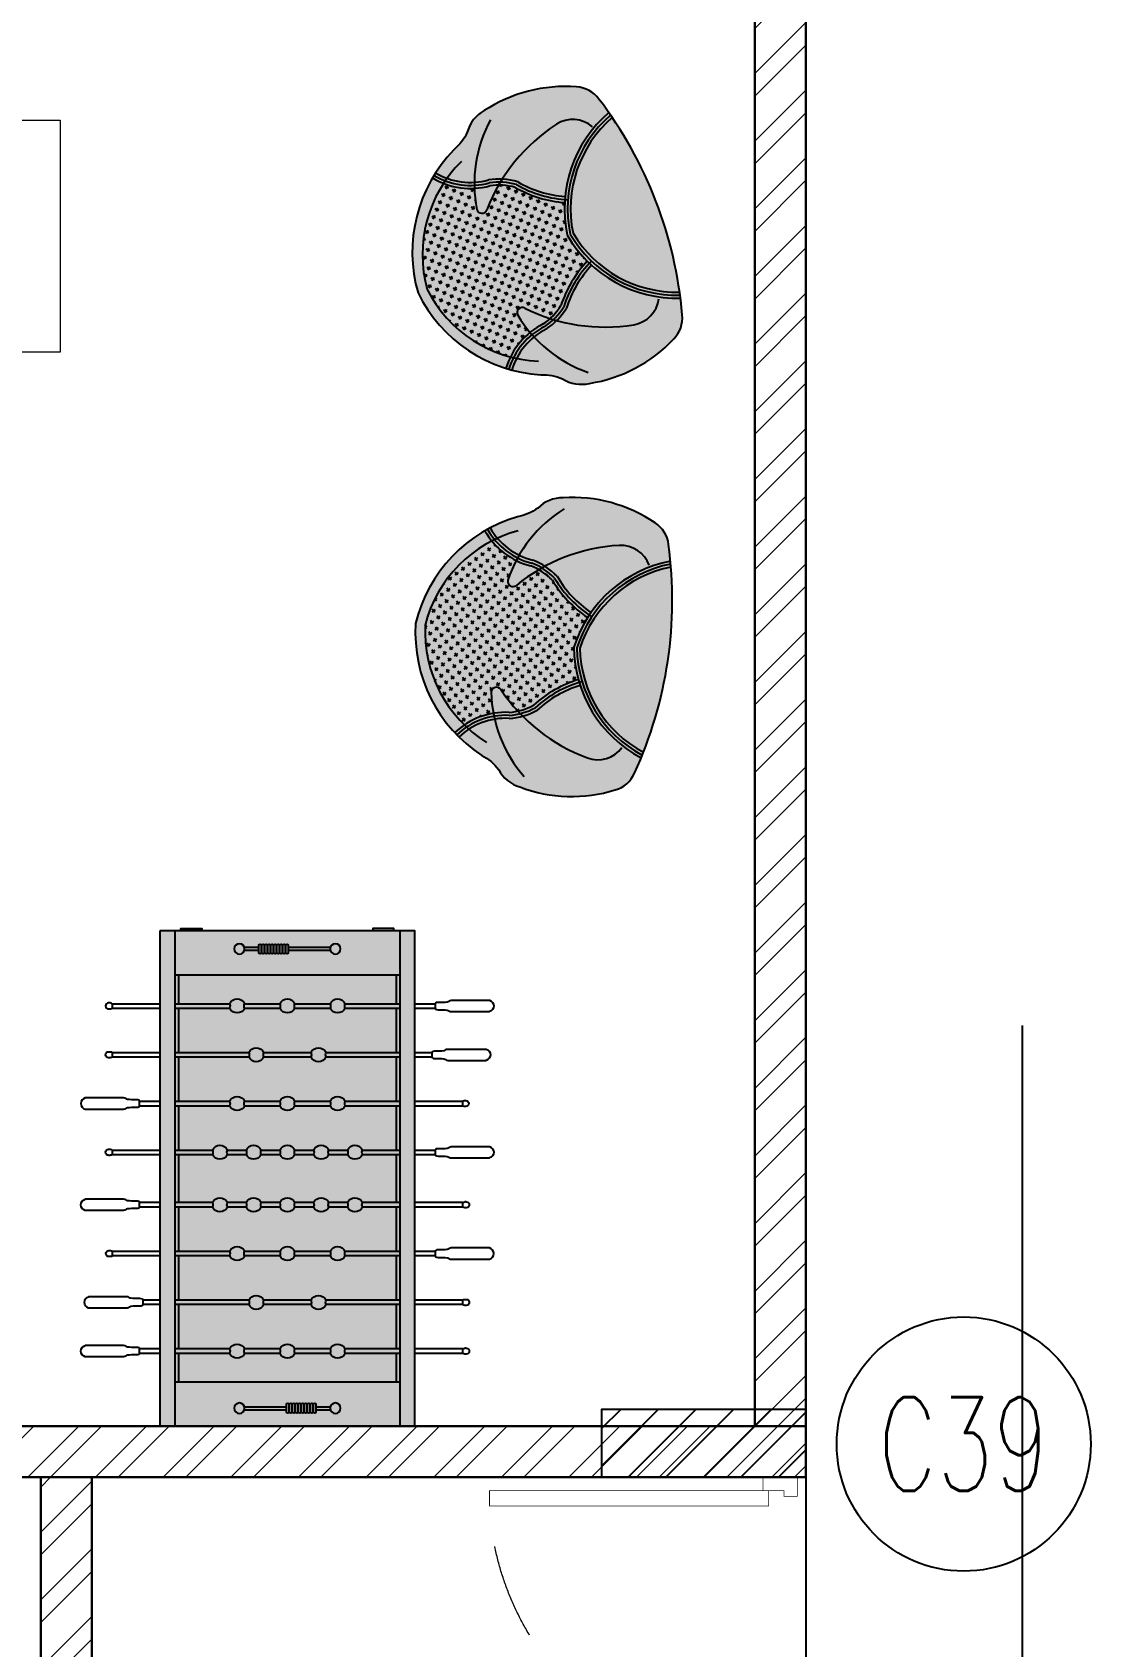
# Model space of a CAD drawing. Header units: inches. Extents: x 16106347 to 16308397, y -515360 to -420631.
# Drawn here: x 16184760 to 16187873, y -484972 to -480226 of the extents above; entities that cross this region are included whole.
import ezdxf
from ezdxf.enums import TextEntityAlignment as Align

# ---------------------------------------------------------------- set-up
doc = ezdxf.new("R2010")
doc.units = ezdxf.units.IN
doc.header["$LTSCALE"] = 1000
doc.header["$MEASUREMENT"] = 0
doc.linetypes.add('DASHED2', pattern=[0.375, 0.25, -0.125])
doc.layers.get('0').update_dxf_attribs({"color": 1})
for name, color, linetype, lineweight in [('$TD_AUDIT_GENERATED_(12FAFF)', 37, 'Continuous', 20), ('CHHAJJA', 251, 'Continuous', 25), ('Dimension', 18, 'Continuous', 5), ('DOOR', 251, 'Continuous', 20), ('estofado', 7, 'Continuous', 25), ('FURNITURE 25', 28, 'Continuous', 25), ('HA', 253, 'Continuous', 5), ('WALL', 7, 'Continuous', 30)]:
    doc.layers.add(name, color=color, linetype=linetype, lineweight=lineweight)
for name, color, linetype in [('00', 252, 'Continuous'), ('S-COLUMN', 1, 'Continuous'), ('S-COLUMN CIRCLE', 9, 'Continuous'), ('S-COLUMN HATCH', 8, 'Continuous'), ('S-COLUMN NO', 2, 'Continuous')]:
    doc.layers.add(name, color=color, linetype=linetype)
doc.styles.add('ROMANS', font='simplex.shx', dxfattribs={"width": 0.7})
pattern_1 = [(45, (20506.61129899696, 338131.1568490627), (-3.97747564417433, 3.97747564417433), []), (45, (20509.262949422, 338131.1568490627), (-3.97747564417433, 3.97747564417433), [])]

# ---------------------------------------------------------------- blocks, each defined once
blk = doc.blocks.new('Poltrona Gôndola Lintz')
h = blk.add_hatch()
h.set_pattern_fill('CROSS', color=253, scale=0.02693573288876711, angle=-1.100744175147527e-14, style=0)
h.set_pattern_definition([(45.00000000000001, (0.6697605013487191, -0.1148685335438131), (-0.01904643938187673, 0.01904643938187674), [0.01346786644438355, -0.01346786644438355]), (135, (0.6792822829256693, -0.1148685335438131), (-0.01904643938187673, -0.01904643938187673), [0.01346786644438355, -0.01346786644438355])])
h.paths.add_polyline_path([(-0.2965955492372814, 0.5586532888601141, 0.1076144558011888), (-0.348967423976319, 0.6483996025754095, -0.2140678858816688), (-0.04037407720534247, 0.8258561658603867, -0.2140678858818745), (0.268219269565634, 0.6483996025745, 0.1076144558008763), (0.2158473948256869, 0.5586532888601141, 0.03970653955538055), (0.1478121988347993, 0.5763028352193942, 0.7340988093216947), (0.1345365211072931, 0.5459827083677737, -0.03821015368273264), (0.1967711126226277, 0.4798115231715201, -0.07012692168052004), (0.1697167748989159, 0.4308538196091831, 0.1102141069807418), (0.06366906376661063, 0.2961462100856807, 0.06481320098331778), (-0.04037407720534247, 0.3269226951797464, 0.06481320098331744), (-0.1444172181772956, 0.2961462100856807, 0.1102141069807418), (-0.2504649293105103, 0.4308538196091831, -0.07012692168077686), (-0.2775192670324031, 0.4798115231715201, -0.03821015368262924), (-0.215284675516159, 0.5459827083695927, 0.734098809321695), (-0.2285603532454843, 0.5763028352193942, 0.0397065395552584)])
at = {"layer": 'estofado', "lineweight": 5, "ltscale": 0.1}
h = blk.add_hatch(color=7, dxfattribs=at)
h.dxf.hatch_style = 1
h.paths.add_polyline_path([(-0.525374077205015, 0.4355450001194185, 0.1672274016098871), (-0.4881732794874551, 0.1212624302888798, 0.2289395702429526), (-0.4240733340011502, 0.06628399322107725, 0.1422905032509862), (0.3433251795895558, 0.06628399322107725, 0.2289395702429515), (0.4074251250767702, 0.1212624302897893, 0.1672274016098865), (0.4446259227943301, 0.4355450001194185, 0.2011261280284942), (0.3986051993379078, 0.5135392092824986, -0.1164684305050874), (0.3599006926251604, 0.5760255427530865, 0.2688579814610924), (-0.04037407720625197, 0.85820829594104, 0.2688579814608694), (-0.4406488470367549, 0.5760255427512675, -0.1164684305049096), (-0.4793533537485928, 0.5135392092824986, 0.2011261280284948)])
at = {"ltscale": 0.1}
for centre, radius, start, end in [((0.003075638328482455, 0.3932509442001901), 0.4347817332727912, 95.73540141308358, 156.4632551960074), ((-0.0838237927400769, 0.3932509442001901), 0.4347817332727912, 23.53674480394473, 84.26459858679718), ((-0.5288573631323743, 0.4832699187854814), 0.2241888668175355, 5.426669150190956, 52.15286970316706), ((-0.5288573631323743, 0.4832699187854814), 0.2341888668175355, 5.576229064906233, 52.15286970323324), ((-0.5288573631323743, 0.4832699187854814), 0.2441888668175355, 5.71988151357969, 52.15286970329399), ((0.4481092087207799, 0.4832699187854814), 0.2441888668175355, 127.8471302965375, 174.2801184861867), ((0.4481092087207799, 0.4832699187854814), 0.2341888668175355, 127.8471302965911, 174.4237709350722), ((0.4481092087207799, 0.4832699187854814), 0.2241888668175355, 127.8471302963232, 174.5733308497871), ((-0.1516282177844914, 0.1397907602085979), 0.4432396023558688, 99.99532536941435, 139.6502526354449), ((0.1859083431936597, 0.1063053984134967), 0.5952075059603995, 132.3795604710615, 168.1802915191701), ((-0.2266836507960761, 0.5590581066144296), 0.01734654653567943, 311.0815274183872, 96.21091964662772), ((0.1459354963853912, 0.5590581066153391), 0.01734654653567943, 83.78908035304727, 228.9184725816127), ((-0.2666564976034351, 0.1063053984134967), 0.5952075059603995, 11.81970848084785, 47.62043952906216), ((0.07088006337380648, 0.1397907602095074), 0.4432396023558688, 40.34974736454159, 80.00467463056525), ((-0.09031792665700777, 0.551306120877598), 0.2203891697174595, 192.2693195867051, 217.6024077808847), ((-0.09031792665700777, 0.551306120877598), 0.2103891697174595, 192.42846662258, 217.2848321160674), ((-0.09031792665700777, 0.551306120877598), 0.2003891697174595, 192.595772159574, 216.9481373477194), ((0.009569772245413333, 0.5513061208785075), 0.2003891697174595, 323.0518626522291, 347.4042278404828), ((0.009569772245413333, 0.5513061208785075), 0.2103891697174595, 322.7151678837355, 347.5715333772314), ((0.009569772245413333, 0.5513061208785075), 0.2203891697174595, 322.3975922190291, 347.730680413114), ((-0.4992883138875186, 0.1258726896930966), 0.393607121782057, 25.63252757189996, 50.79020346186284), ((0.4185401594759242, 0.1258726896930966), 0.393607121782057, 129.2097965381372, 154.3674724280428), ((-0.4992883138875186, 0.1258726896930966), 0.373607121782057, 25.65254329852407, 51.14875273280816), ((-0.4992883138875186, 0.1258726896930966), 0.383607121782057, 24.16637214567721, 50.9681173806207), ((0.4185401594759242, 0.1258726896930966), 0.383607121782057, 129.0318826193793, 155.8336278542672), ((0.4185401594759242, 0.1258726896930966), 0.373607121782057, 128.8512472668871, 154.3474567014759), ((0.0258179271586414, -0.08809895564445469), 0.4202670009580133, 99.06181028768249, 160.5452200925808), ((-0.1065660815693263, -0.08809895564445469), 0.420267000958022, 19.45477990741916, 80.93818971231752), ((0.0258179271586414, -0.08809895564445469), 0.4002670009580132, 99.51870747762727, 160.244747891637), ((-0.4992883138875186, 0.1258726896930966), 0.393607121782057, 24.1663721457373, 24.17659784622896), ((-0.1065660815693263, -0.08809895564445469), 0.4002670009580219, 19.75525210836299, 80.48129252237273), ((-0.2987992724392825, 0.2077401129208738), 0.1, 168.1802915186627, 241.7140160386963), ((0.2180511180285976, 0.2077401129208738), 0.1, 298.2859839605979, 11.819708480934)]:
    blk.add_arc(centre, radius, start, end, dxfattribs=at)
for centre, radius, start, end in [((0.0258179271586414, -0.08809895564445469), 0.4102670009580132, 99.28461615169654, 160.403831585194), ((-0.1065660815693263, -0.08809895564445469), 0.410267000958022, 19.59616841480598, 80.71538384830347)]:
    blk.add_arc(centre, radius, start, end)
at = {"layer": 'estofado', "lineweight": 25, "ltscale": 0.1}
blk.add_lwpolyline([(-0.525374077205015, 0.4355450001194185, 0.1672274016098869), (-0.4881732794874551, 0.1212624302888798, 0.2289395702429516), (-0.4240733340011502, 0.06628399322107725, 0.1422905032509862), (0.3433251795895558, 0.06628399322107725, 0.2289395702429515), (0.4074251250767702, 0.1212624302897893, 0.1672274016098867), (0.4446259227943301, 0.4355450001194185, 0.2011261280284935), (0.3986051993379078, 0.5135392092824986, -0.1164684305050871), (0.3599006926251604, 0.5760255427530865, 0.2688579814610923), (-0.04037407720625197, 0.85820829594104, 0.2688579814608691), (-0.4406488470367549, 0.5760255427512675, -0.1164684305049085), (-0.4793533537485928, 0.5135392092824986, 0.2011261280284935)], format="xyb", close=True, dxfattribs=at)
blk = doc.blocks.new('table football_top_cad-block.com')
at = {"layer": 'HA'}
blk.add_hatch(color=7, dxfattribs=at).paths.add_polyline_path([(-1320, 340), (-1320, -340), (0, -340), (0, 340)])
at = {"color": 0}
for p, q in [((-1275.999999999971, 75.91596823278815), (-1275.999999999971, 114.5835921354592)), ((-1267.999999999854, 75.91596823278815), (-1267.999999999854, 114.5835921354592)), ((-52, 114.5835921354592), (-52, 2.0840317690745)), ((-44.00000000008731, 114.5835921354592), (-44.00000000008731, 2.0840317690745)), ((-1275.999999999971, 67.91596823185682), (-1275.999999999971, 69.91596823278815)), ((-1275.999999999971, 59.91596823278815), (-1275.999999999971, 61.91596823278815)), ((-1275.999999999971, 51.91596823371947), (-1275.999999999971, 53.91596823278815)), ((-1275.999999999971, 43.91596823278815), (-1275.999999999971, 45.91596823185682)), ((-1267.999999999854, 67.91596823185682), (-1267.999999999854, 69.91596823278815)), ((-1267.999999999854, 59.91596823278815), (-1267.999999999854, 61.91596823278815)), ((-1267.999999999854, 51.91596823371947), (-1267.999999999854, 53.91596823278815)), ((-1267.999999999854, 43.91596823278815), (-1267.999999999854, 45.91596823185682)), ((-1275.999999999971, 35.91596823278815), (-1275.999999999971, 37.91596823278815)), ((-1275.999999999971, 27.91596823278815), (-1275.999999999971, 29.91596823278815)), ((-1275.999999999971, 19.91596823278815), (-1275.999999999971, 21.91596823278815)), ((-1275.999999999971, 11.91596823371947), (-1275.999999999971, 13.91596823278815)), ((-1275.999999999971, 3.915968232788146), (-1275.999999999971, 5.915968233719468)), ((-1267.999999999854, 35.91596823278815), (-1267.999999999854, 37.91596823278815)), ((-1267.999999999854, 27.91596823278815), (-1267.999999999854, 29.91596823278815)), ((-1267.999999999854, 19.91596823278815), (-1267.999999999854, 21.91596823278815)), ((-1267.999999999854, 11.91596823371947), (-1267.999999999854, 13.91596823278815)), ((-1267.999999999854, 3.915968232788146), (-1267.999999999854, 5.915968233719468)), ((-1275.999999999971, -114.5835921345279), (-1275.999999999971, -2.084031767211854)), ((-1267.999999999854, -114.5835921345279), (-1267.999999999854, -2.084031767211854)), ((-52, -3.9159682309255), (-52, -5.915968231856823)), ((-52, -11.91596823185682), (-52, -13.91596823185682)), ((-52, -19.9159682309255), (-52, -21.9159682309255)), ((-52, -27.9159682309255), (-52, -29.91596823185682)), ((-52, -35.91596823185682), (-52, -37.9159682309255)), ((-44.00000000008731, -3.9159682309255), (-44.00000000008731, -5.915968231856823)), ((-44.00000000008731, -11.91596823185682), (-44.00000000008731, -13.91596823185682)), ((-44.00000000008731, -19.9159682309255), (-44.00000000008731, -21.9159682309255)), ((-44.00000000008731, -27.9159682309255), (-44.00000000008731, -29.91596823185682)), ((-44.00000000008731, -35.91596823185682), (-44.00000000008731, -37.9159682309255)), ((-52, -43.91596823278815), (-52, -45.91596823185682)), ((-52, -51.91596823185682), (-52, -53.9159682309255)), ((-52, -59.9159682309255), (-52, -61.91596823185682)), ((-52, -67.91596823185682), (-52, -69.91596823185682)), ((-52, -75.91596823278815), (-52, -114.5835921345279)), ((-44.00000000008731, -43.91596823278815), (-44.00000000008731, -45.91596823185682)), ((-44.00000000008731, -51.91596823185682), (-44.00000000008731, -53.9159682309255)), ((-44.00000000008731, -59.9159682309255), (-44.00000000008731, -61.91596823185682)), ((-44.00000000008731, -67.91596823185682), (-44.00000000008731, -69.91596823185682)), ((-44.00000000008731, -75.91596823278815), (-44.00000000008731, -114.5835921345279))]:
    blk.add_line(p, q, dxfattribs=at)
for points in [[(-853.9999999999709, 394.0000000009313), (-865.9999999999709, 394.0000000009313, -0.2784825859203585), (-869.8490078585455, 398.8342842590064, -0.04440598337631348), (-870.1252361491788, 405.6581633901224, 0.04535792096311057), (-870.997412283672, 426.2366219135001, 0.141943079092072), (-873.0144665246771, 430.8145413566381, -0.1836290221948009), (-875.0738365888537, 436.7530724098906), (-875.0738365888537, 539.2266804911196, -0.7433329117634361), (-844.9261634110007, 539.2266804911196), (-844.9261634110007, 436.7530724098906, -0.1836290221948009), (-846.9855334751774, 430.8145413566381, 0.141943079092072), (-849.0025877162116, 426.2366219135001, 0.04535792096311057), (-849.8747638508212, 405.6581633901224, -0.04440598337631348), (-850.150992141309, 398.8342842590064, -0.2784825859203585)], [(-1281.999999999971, 69.91596823278815), (-1261.999999999884, 69.91596823278815, 0.9999999999999999), (-1261.999999999884, 75.91596823278815), (-1281.999999999971, 75.91596823278815, 0.9999999999999999)], [(-1281.999999999971, 61.91596823278815), (-1261.999999999884, 61.91596823278815, 0.9999999999999999), (-1261.999999999884, 67.91596823185682), (-1281.999999999971, 67.91596823185682, 0.9999999999999999)], [(-1281.999999999971, 53.91596823278815), (-1261.999999999884, 53.91596823278815, 0.9999999999999999), (-1261.999999999884, 59.91596823278815), (-1281.999999999971, 59.91596823278815, 0.9999999999999999)], [(-1281.999999999971, 45.91596823185682), (-1261.999999999884, 45.91596823185682, 0.9999999999999999), (-1261.999999999884, 51.91596823371947), (-1281.999999999971, 51.91596823371947, 0.9999999999999999)], [(-1281.999999999971, 37.91596823278815), (-1261.999999999884, 37.91596823278815, 0.9999999999999999), (-1261.999999999884, 43.91596823278815), (-1281.999999999971, 43.91596823278815, 0.9999999999999999)], [(-1281.999999999971, 29.91596823278815), (-1261.999999999884, 29.91596823278815, 0.9999999999999999), (-1261.999999999884, 35.91596823278815), (-1281.999999999971, 35.91596823278815, 0.9999999999999999)], [(-1281.999999999971, 21.91596823278815), (-1261.999999999884, 21.91596823278815, 0.9999999999999999), (-1261.999999999884, 27.91596823278815), (-1281.999999999971, 27.91596823278815, 0.9999999999999999)], [(-1281.999999999971, 13.91596823278815), (-1261.999999999884, 13.91596823278815, 0.9999999999999999), (-1261.999999999884, 19.91596823278815), (-1281.999999999971, 19.91596823278815, 0.9999999999999999)], [(-1281.999999999971, 5.915968233719468), (-1261.999999999884, 5.915968233719468, 0.9999999999999999), (-1261.999999999884, 11.91596823371947), (-1281.999999999971, 11.91596823371947, 0.9999999999999999)], [(-1281.999999999971, -2.084031767211854), (-1261.999999999884, -2.084031767211854, 0.9999999999999999), (-1261.999999999884, 3.915968232788146), (-1281.999999999971, 3.915968232788146, 0.9999999999999999)], [(-37.99999999988358, 2.0840317690745), (-58, 2.0840317690745, 0.9999999999999999), (-58, -3.9159682309255), (-37.99999999988358, -3.9159682309255, 0.9999999999999999)], [(-37.99999999988358, -5.915968231856823), (-58, -5.915968231856823, 0.9999999999999999), (-58, -11.91596823185682), (-37.99999999988358, -11.91596823185682, 0.9999999999999999)], [(-37.99999999988358, -13.91596823185682), (-58, -13.91596823185682, 0.9999999999999999), (-58, -19.9159682309255), (-37.99999999988358, -19.9159682309255, 0.9999999999999999)], [(-37.99999999988358, -21.9159682309255), (-58, -21.9159682309255, 0.9999999999999999), (-58, -27.9159682309255), (-37.99999999988358, -27.9159682309255, 0.9999999999999999)], [(-37.99999999988358, -29.91596823185682), (-58, -29.91596823185682, 0.9999999999999999), (-58, -35.91596823185682), (-37.99999999988358, -35.91596823185682, 0.9999999999999999)], [(-37.99999999988358, -37.9159682309255), (-58, -37.9159682309255, 0.9999999999999999), (-58, -43.91596823278815), (-37.99999999988358, -43.91596823278815, 0.9999999999999999)], [(-37.99999999988358, -45.91596823185682), (-58, -45.91596823185682, 0.9999999999999999), (-58, -51.91596823185682), (-37.99999999988358, -51.91596823185682, 0.9999999999999999)], [(-37.99999999988358, -53.9159682309255), (-58, -53.9159682309255, 0.9999999999999999), (-58, -59.9159682309255), (-37.99999999988358, -59.9159682309255, 0.9999999999999999)], [(-37.99999999988358, -61.91596823185682), (-58, -61.91596823185682, 0.9999999999999999), (-58, -67.91596823185682), (-37.99999999988358, -67.91596823185682, 0.9999999999999999)], [(-37.99999999988358, -69.91596823185682), (-58, -69.91596823185682, 0.9999999999999999), (-58, -75.91596823278815), (-37.99999999988358, -75.91596823278815, 0.9999999999999999)], [(-465.9999999998836, -393.9999999990687), (-453.9999999998836, -393.9999999990687, -0.2784825859203585), (-450.150992141309, -398.8342842590064, -0.04440598337631348), (-449.8747638506757, -405.6581633882597, 0.04535792096311057), (-449.0025877162116, -426.2366219135001, 0.141943079092072), (-446.9855334752938, -430.8145413547754, -0.1836290221948009), (-444.9261634110007, -436.7530724098906), (-444.9261634110007, -539.226680489257, -0.7433329117634361), (-475.0738365889702, -539.226680489257), (-475.0738365889702, -436.7530724098906, -0.1836290221948009), (-473.0144665246771, -430.8145413547754, 0.141943079092072), (-470.9974122837884, -426.2366219135001, 0.04535792096311057), (-470.1252361490333, -405.6581633882597, -0.04440598337631348), (-469.8490078585455, -398.8342842590064, -0.2784825859203585)]]:
    blk.add_lwpolyline(points, format="xyb", close=True, dxfattribs=at)
for points in [[(-596, 394.0000000009313, -0.2784825859203585), (-599.8490078585455, 398.8342842590064, -0.04440598337631348), (-600.1252361491497, 405.6581633901224, 0.04535792096311057), (-600.9974122836429, 426.2366219135001, 0.141943079092072), (-603.0144665247062, 430.8145413566381, -0.1836290221948009), (-605.0738365888828, 436.7530724098906), (-605.0738365888828, 539.2266804911196)], [(-584, 394.0000000009313, 0.2784825859203585), (-580.1509921413381, 398.8342842590064, 0.04440598337631348), (-579.8747638508212, 405.6581633901224, -0.04535792096311057), (-579.0025877162116, 426.2366219135001, -0.141943079092072), (-576.9855334752938, 430.8145413566381, 0.1836290221948009), (-574.9261634110007, 436.7530724098906), (-574.9261634110007, 539.2266804911196, 0.7433329117634361), (-605.0738365888828, 539.2266804911196, 0.6202894944367568)], [(-335.9999999998836, 384.8536002747715, -0.2784825859203585), (-339.8490078586619, 389.6878845328465, -0.04440598337631348), (-340.1252361490333, 396.5117636639625, 0.04535792096311057), (-340.9974122837884, 417.0902221882716, 0.141943079092072), (-343.0144665246771, 421.6681416314095, -0.1836290221948009), (-345.0738365889702, 427.606672684662), (-345.0738365889702, 530.0802807640284)], [(-323.9999999998836, 384.8536002747715, 0.2784825859203585), (-320.1509921414254, 389.6878845328465, 0.04440598337631348), (-319.8747638507048, 396.5117636639625, -0.04535792096311057), (-319.0025877162116, 417.0902221882716, -0.141943079092072), (-316.9855334752938, 421.6681416314095, 0.1836290221948009), (-314.9261634111172, 427.606672684662), (-314.9261634111172, 530.0802807640284, 0.7433329117634361), (-345.0738365889702, 530.0802807640284, 0.6202894944367568)], [(-205.9999999999709, 394.0000000009313, -0.2784825859203585), (-209.8490078584291, 398.8342842590064, -0.04440598337631348), (-210.1252361491788, 405.6581633901224, 0.04535792096311057), (-210.9974122837884, 426.2366219135001, 0.141943079092072), (-213.0144665248226, 430.8145413566381, -0.1836290221948009), (-215.0738365889993, 436.7530724098906), (-215.0738365889993, 539.2266804911196)], [(-193.9999999999709, 394.0000000009313, 0.2784825859203585), (-190.1509921414545, 398.8342842590064, 0.04440598337631348), (-189.8747638508212, 405.6581633901224, -0.04535792096311057), (-189.002587716328, 426.2366219135001, -0.141943079092072), (-186.9855334751774, 430.8145413566381, 0.1836290221948009), (-184.9261634108843, 436.7530724098906), (-184.9261634108843, 539.2266804911196, 0.7433329117634361), (-215.0738365889993, 539.2266804911196, 0.6202894944367568)], [(-1125.999999999971, 467.6111013516784, -0.1826758136815969), (-1127.999999999884, 472.9026039727032), (-1127.999999999884, 476.9026039727032, -0.9999999999999999), (-1111.999999999971, 476.9026039727032), (-1111.999999999971, 472.9026039727032, -0.1826758136815969), (-1114, 467.6111013516784)], [(-984, 467.6111013516784, 0.1826758136815969), (-981.9999999998545, 472.9026039727032), (-981.9999999998545, 476.9026039727032, 0.9999999999999999), (-998, 476.9026039727032), (-998, 472.9026039727032, 0.1826758136815967), (-995.9999999999709, 467.6111013516784)], [(-453.9999999998836, 466.5069074584171, 0.1826758136815973), (-451.9999999999709, 471.7984100803733), (-451.9999999999709, 475.798410079442, 0.9999999999999999), (-468, 475.798410079442), (-468, 471.7984100803733, 0.1826758136815967), (-465.9999999998836, 466.5069074584171, 0.1826758136815967)], [(-995.9999999999709, -384.8536002738401, 0.2784825859203585), (-999.8490078585455, -389.6878845328465, 0.04440598337631348), (-1000.125236149179, -396.5117636630312, -0.04535792096311057), (-1000.997412283643, -417.0902221873403, -0.141943079092072), (-1003.014466524823, -421.6681416295469, 0.1836290221948009), (-1005.073836589116, -427.6066726837307), (-1005.073836589116, -530.0802807640284, 0.7433329117634361), (-974.9261634110007, -530.0802807640284, 0.6202894944367568)], [(-984, -384.8536002738401, -0.2784825859203585), (-980.150992141309, -389.6878845328465, -0.04440598337631348), (-979.8747638508212, -396.5117636630312, 0.04535792096311057), (-979.0025877162116, -417.0902221873403, 0.141943079092072), (-976.9855334751774, -421.6681416295469, -0.1836290221948009), (-974.9261634110007, -427.6066726837307), (-974.9261634110007, -530.0802807640284)], [(-1125.999999999971, -393.9999999990687, 0.2784825859203585), (-1129.849007858429, -398.8342842590064, 0.04440598337631348), (-1130.125236149179, -405.6581633882597, -0.04535792096311057), (-1130.997412283788, -426.2366219135001, -0.141943079092072), (-1133.014466524794, -430.8145413547754, 0.1836290221948009), (-1135.07383658897, -436.7530724098906), (-1135.07383658897, -539.226680489257, 0.7433329117634361), (-1104.926163410884, -539.226680489257, 0.6202894944367568)], [(-1114, -393.9999999990687, -0.2784825859203585), (-1110.150992141425, -398.8342842590064, -0.04440598337631348), (-1109.874763850821, -405.6581633882597, 0.04535792096311057), (-1109.002587716095, -426.2366219135001, 0.141943079092072), (-1106.985533475177, -430.8145413547754, -0.1836290221948009), (-1104.926163410884, -436.7530724098906), (-1104.926163410884, -539.226680489257)], [(-736.0000000001164, -393.9999999990687, 0.2784825859203585), (-739.8490078585455, -398.8342842590064, 0.04440598337631348), (-740.1252361490624, -405.6581633882597, -0.04535792096311057), (-740.9974122837884, -426.2366219135001, -0.141943079092072), (-743.0144665247062, -430.8145413547754, 0.1836290221948009), (-745.0738365888828, -436.7530724098906), (-745.0738365888828, -539.226680489257, 0.7433329117634361), (-714.9261634110007, -539.226680489257, 0.6202894944367568)], [(-723.9999999998836, -393.9999999990687, -0.2784825859203585), (-720.1509921413381, -398.8342842590064, -0.04440598337631348), (-719.8747638507048, -405.6581633882597, 0.04535792096311057), (-719.0025877162116, -426.2366219135001, 0.141943079092072), (-716.9855334752647, -430.8145413547754, -0.1836290221948009), (-714.9261634110007, -436.7530724098906), (-714.9261634110007, -539.226680489257)], [(-865.9999999999709, -466.5069074565545, 0.1826758136815973), (-867.9999999999709, -471.798410079442), (-867.9999999999709, -475.798410079442, 0.9999999999999999), (-851.9999999998545, -475.798410079442), (-851.9999999998545, -471.798410079442, 0.1826758136815967), (-853.9999999999709, -466.5069074565545, 0.1826758136815967)], [(-335.9999999998836, -467.6111013498157, 0.1826758136815969), (-338, -472.9026039727032), (-338, -476.9026039717719, 0.9999999999999999), (-321.9999999999709, -476.9026039717719), (-321.9999999999709, -472.9026039727032, 0.1826758136815967), (-323.9999999998836, -467.6111013498157)]]:
    blk.add_lwpolyline(points, format="xyb", dxfattribs=at)
for points in [[(-737.9999999999709, 476.9026039727032), (-737.9999999999709, 472.9026039727032)], [(-722, 476.9026039727032), (-722, 472.9026039727032)], [(-1125.999999999971, 467.6111013516784), (-1125.999999999971, 340)], [(-1125.999999999971, 467.6111013516784), (-1114, 467.6111013516784)], [(-1114, 467.6111013516784), (-1114, 340)], [(-995.9999999999709, 467.6111013516784), (-995.9999999999709, 340)], [(-995.9999999999709, 467.6111013516784), (-984, 467.6111013516784)], [(-984, 467.6111013516784), (-984, 340)], [(-736.0000000001164, 467.6111013516784), (-736.0000000001164, 340)], [(-736.0000000001164, 467.6111013516784), (-723.9999999998836, 467.6111013516784)], [(-723.9999999998836, 467.6111013516784), (-723.9999999998836, 340)], [(-465.9999999998836, 340), (-465.9999999998836, 466.5069074584171)], [(-453.9999999998836, 466.5069074584171), (-465.9999999998836, 466.5069074584171)], [(-453.9999999998836, 340), (-453.9999999998836, 466.5069074584171)], [(-865.9999999999709, 394.0000000009313), (-865.9999999999709, 340)], [(-853.9999999999709, 394.0000000009313), (-853.9999999999709, 340)], [(-596, 340), (-596, 394.0000000009313)], [(-584, 394.0000000009313), (-596, 394.0000000009313)], [(-584, 340), (-584, 394.0000000009313)], [(-205.9999999999709, 340), (-205.9999999999709, 394.0000000009313)], [(-193.9999999999709, 394.0000000009313), (-205.9999999999709, 394.0000000009313)], [(-193.9999999999709, 340), (-193.9999999999709, 394.0000000009313)], [(-335.9999999998836, 340), (-335.9999999998836, 384.8536002747715)], [(-323.9999999998836, 384.8536002747715), (-335.9999999998836, 384.8536002747715)], [(-323.9999999998836, 340), (-323.9999999998836, 384.8536002747715)], [(-1320, 340), (0, 340), (0, -340), (-1320, -340), (-1320, 340)], [(-1320, 284.0000000009313), (-1326, 284.0000000009313), (-1326, 228.0000000009313), (-1320, 228.0000000009313)], [(-1320, 300), (0, 300)], [(-1202, -300), (-1202, 300)], [(-1202, 290.0000000009313), (-1125.999999999971, 290.0000000009313)], [(-1125.999999999971, 300), (-1125.999999999971, 154.0000000009313)], [(-1114, 300), (-1114, 154.0000000009313)], [(-1114, 290.0000000009313), (-995.9999999999709, 290.0000000009313)], [(-995.9999999999709, 300), (-995.9999999999709, 103.0000000009313)], [(-984, 300), (-984, 103.0000000009313)], [(-984, 290.0000000009313), (-865.9999999999709, 290.0000000009313)], [(-865.9999999999709, 300), (-865.9999999999709, 154.0000000009313)], [(-853.9999999999709, 300), (-853.9999999999709, 154.0000000009313)], [(-853.9999999999709, 290.0000000009313), (-736.0000000001164, 290.0000000009313)], [(-736.0000000001164, 300), (-736.0000000001164, 200.0000000009313)], [(-723.9999999998836, 300), (-723.9999999998836, 200.0000000009313)], [(-723.9999999998836, 290.0000000009313), (-596, 290.0000000009313)], [(-596, 200.0000000009313), (-596, 300)], [(-584, 200.0000000009313), (-584, 300)], [(-584, 290.0000000009313), (-465.9999999998836, 290.0000000009313)], [(-465.9999999998836, 154.0000000009313), (-465.9999999998836, 300)], [(-453.9999999998836, 154.0000000009313), (-453.9999999998836, 300)], [(-453.9999999998836, 290.0000000009313), (-335.9999999998836, 290.0000000009313)], [(-335.9999999998836, 103.0000000009313), (-335.9999999998836, 300)], [(-323.9999999998836, 103.0000000009313), (-323.9999999998836, 300)], [(-323.9999999998836, 290.0000000009313), (-205.9999999999709, 290.0000000009313)], [(-205.9999999999709, 154.0000000009313), (-205.9999999999709, 300)], [(-193.9999999999709, 154.0000000009313), (-193.9999999999709, 300)], [(-193.9999999999709, 290.0000000009313), (-117.9999999999709, 290.0000000009313)], [(-117.9999999999709, 300), (-117.9999999999709, -300)], [(-736.0000000001164, 160.0000000009313), (-736.0000000001164, 110)], [(-723.9999999998836, 160.0000000009313), (-723.9999999998836, 110)], [(-596, 110), (-596, 160.0000000009313)], [(-584, 110), (-584, 160.0000000009313)], [(-1125.999999999971, 114), (-1125.999999999971, 20.00000000093132)], [(-1114, 114), (-1114, 20.00000000093132)], [(-865.9999999999709, 114), (-865.9999999999709, 20.00000000093132)], [(-853.9999999999709, 114), (-853.9999999999709, 20.00000000093132)], [(-465.9999999998836, 20.00000000093132), (-465.9999999998836, 114)], [(-453.9999999998836, 20.00000000093132), (-453.9999999998836, 114)], [(-205.9999999999709, 20.00000000093132), (-205.9999999999709, 114)], [(-193.9999999999709, 20.00000000093132), (-193.9999999999709, 114)], [(-995.9999999999709, 63), (-995.9999999999709, -63)], [(-984, 63), (-984, -63)], [(-736.0000000001164, 70.00000000093132), (-736.0000000001164, 20.00000000093132)], [(-723.9999999998836, 70.00000000093132), (-723.9999999998836, 20.00000000093132)], [(-596, 20.00000000093132), (-596, 70.00000000093132)], [(-584, 20.00000000093132), (-584, 70.00000000093132)], [(-335.9999999998836, -63), (-335.9999999998836, 63)], [(-323.9999999998836, -63), (-323.9999999998836, 63)], [(-1125.999999999971, -19.99999999906868), (-1125.999999999971, -114)], [(-1114, -19.99999999906868), (-1114, -114)], [(-865.9999999999709, -19.99999999906868), (-865.9999999999709, -114)], [(-853.9999999999709, -19.99999999906868), (-853.9999999999709, -114)], [(-736.0000000001164, -19.99999999906868), (-736.0000000001164, -69.99999999906868)], [(-723.9999999998836, -19.99999999906868), (-723.9999999998836, -69.99999999906868)], [(-596, -69.99999999906868), (-596, -19.99999999906868)], [(-584, -69.99999999906868), (-584, -19.99999999906868)], [(-465.9999999998836, -114), (-465.9999999998836, -19.99999999906868)], [(-453.9999999998836, -114), (-453.9999999998836, -19.99999999906868)], [(-205.9999999999709, -114), (-205.9999999999709, -19.99999999906868)], [(-193.9999999999709, -114), (-193.9999999999709, -19.99999999906868)], [(-995.9999999999709, -103), (-995.9999999999709, -300)], [(-984, -103), (-984, -300)], [(-736.0000000001164, -109.9999999990687), (-736.0000000001164, -160)], [(-723.9999999998836, -109.9999999990687), (-723.9999999998836, -160)], [(-596, -160), (-596, -109.9999999990687)], [(-584, -160), (-584, -109.9999999990687)], [(-335.9999999998836, -300), (-335.9999999998836, -103)], [(-323.9999999998836, -300), (-323.9999999998836, -103)], [(-1125.999999999971, -154), (-1125.999999999971, -300)], [(-1114, -154), (-1114, -300)], [(-865.9999999999709, -154), (-865.9999999999709, -300)], [(-853.9999999999709, -154), (-853.9999999999709, -300)], [(-465.9999999998836, -300), (-465.9999999998836, -154)], [(-453.9999999998836, -300), (-453.9999999998836, -154)], [(-205.9999999999709, -300), (-205.9999999999709, -154)], [(-193.9999999999709, -300), (-193.9999999999709, -154)], [(-736.0000000001164, -199.9999999990687), (-736.0000000001164, -300)], [(-723.9999999998836, -199.9999999990687), (-723.9999999998836, -300)], [(-596, -300), (-596, -199.9999999990687)], [(-584, -300), (-584, -199.9999999990687)], [(-1320, -284), (-1326, -284), (-1326, -228), (-1320, -228)], [(-1320, -300), (0, -300)], [(-1202, -290), (-1125.999999999971, -290)], [(-1114, -290), (-995.9999999999709, -290)], [(-984, -290), (-865.9999999999709, -290)], [(-853.9999999999709, -290), (-736.0000000001164, -290)], [(-723.9999999998836, -290), (-596, -290)], [(-584, -290), (-465.9999999998836, -290)], [(-453.9999999998836, -290), (-335.9999999998836, -290)], [(-323.9999999998836, -290), (-205.9999999999709, -290)], [(-193.9999999999709, -290), (-117.9999999999709, -290)], [(-1125.999999999971, -340), (-1125.999999999971, -393.9999999990687)], [(-1114, -340), (-1114, -393.9999999990687)], [(-995.9999999999709, -340), (-995.9999999999709, -384.8536002738401)], [(-984, -340), (-984, -384.8536002738401)], [(-865.9999999999709, -340), (-865.9999999999709, -466.5069074565545)], [(-853.9999999999709, -340), (-853.9999999999709, -466.5069074565545)], [(-736.0000000001164, -340), (-736.0000000001164, -393.9999999990687)], [(-723.9999999998836, -340), (-723.9999999998836, -393.9999999990687)], [(-596, -467.6111013498157), (-596, -340)], [(-584, -467.6111013498157), (-584, -340)], [(-465.9999999998836, -393.9999999990687), (-465.9999999998836, -340)], [(-453.9999999998836, -393.9999999990687), (-453.9999999998836, -340)], [(-335.9999999998836, -467.6111013498157), (-335.9999999998836, -340)], [(-323.9999999998836, -467.6111013498157), (-323.9999999998836, -340)], [(-205.9999999999709, -467.6111013498157), (-205.9999999999709, -340)], [(-193.9999999999709, -467.6111013498157), (-193.9999999999709, -340)], [(-995.9999999999709, -384.8536002738401), (-984, -384.8536002738401)], [(-1125.999999999971, -393.9999999990687), (-1114, -393.9999999990687)], [(-736.0000000001164, -393.9999999990687), (-723.9999999998836, -393.9999999990687)], [(-865.9999999999709, -466.5069074565545), (-853.9999999999709, -466.5069074565545)], [(-598, -476.9026039717719), (-598, -472.9026039727032)], [(-584, -467.6111013498157), (-596, -467.6111013498157)], [(-581.9999999998836, -476.9026039717719), (-581.9999999998836, -472.9026039727032)], [(-323.9999999998836, -467.6111013498157), (-335.9999999998836, -467.6111013498157)], [(-207.9999999998836, -476.9026039717719), (-207.9999999998836, -472.9026039727032)], [(-193.9999999999709, -467.6111013498157), (-205.9999999999709, -467.6111013498157)], [(-191.9999999999709, -476.9026039717719), (-191.9999999999709, -472.9026039727032)]]:
    blk.add_lwpolyline(points, dxfattribs=at)
for centre in [(-1272, 128.0000000009313), (-48, 128.0000000009313), (-1272, -127.9999999990687), (-48, -127.9999999990687)]:
    blk.add_circle(centre, 14, dxfattribs=at)
for centre, radius, start, end in [((-729.9999999998545, 476.9026039727032), 7.999999999999999, 0, 180), ((-729.9999999998545, 472.9026039727032), 7.999999999999999, 180, 221.4096221235858), ((-729.9999999998545, 472.9026039727032), 7.999999999999999, 318.5903778764142, 0), ((-726.574243428302, 180), 22.10983688198217, 115.2339312288351, 244.766068770136), ((-729.9999999998545, 216.280269516632), 17.35071109577339, 249.7689248581214, 290.2310751417884), ((-733.425756571698, 180), 22.10983688198202, 295.233931229864, 64.76606877116491), ((-586.574243428302, 180), 22.10983688198202, 115.2339312288351, 244.766068770136), ((-590, 216.280269516632), 17.35071109577339, 249.7689248581214, 290.2310751417884), ((-593.4257565715525, 180), 22.10983688198217, 295.233931229864, 64.76606877116491), ((-1116.574243428418, 134.0000000009313), 22.10983688198217, 115.233931229864, 244.7660687723929), ((-1119.999999999971, 170.2802695175633), 17.35071109577339, 249.7689248603572, 290.2310751394624), ((-1123.425756571552, 134.0000000009313), 22.10983688198202, 295.2339312275388, 64.76606877013603), ((-856.574243428302, 134.0000000009313), 22.10983688198217, 115.233931229864, 244.7660687723929), ((-859.9999999999709, 170.2802695175633), 17.35071109577339, 249.7689248604474, 290.2310751394624), ((-863.4257565715816, 134.0000000009313), 22.10983688198202, 295.2339312276071, 64.76606877013603), ((-729.9999999998545, 143.719730483368), 17.35071109577339, 69.76892486053761, 110.2310751395526), ((-590, 143.719730483368), 17.35071109577339, 69.76892486053761, 110.2310751395526), ((-456.574243428302, 134.0000000009313), 22.10983688198202, 115.233931229864, 244.7660687724612), ((-459.9999999998836, 170.2802695175633), 17.35071109577339, 249.7689248605376, 290.2310751394624), ((-463.425756571698, 134.0000000009313), 22.10983688198217, 295.2339312276071, 64.76606877013603), ((-196.5742434284184, 134.0000000009313), 22.10983688198202, 115.233931229864, 244.7660687723929), ((-199.9999999999709, 170.2802695175633), 17.35071109577339, 249.7689248604474, 290.2310751394624), ((-203.4257565715816, 134.0000000009313), 22.10983688198217, 295.2339312276071, 64.76606877013603), ((-1119.999999999971, 97.71973048429936), 17.35071109577339, 69.7689248594741, 110.2310751407063), ((-986.5742434284184, 83.00000000093132), 22.10983688198217, 115.233931229864, 244.7660687723929), ((-989.9999999999709, 119.2802695175633), 17.35071109577339, 249.7689248605376, 290.2310751394624), ((-993.4257565715525, 83.00000000093132), 22.10983688198202, 295.2339312275388, 64.76606877020426), ((-859.9999999999709, 97.71973048429936), 17.35071109577339, 69.7689248594741, 110.2310751406161), ((-726.574243428302, 90), 22.10983688198217, 115.2339312276071, 244.766068770136), ((-729.9999999998545, 126.280269516632), 17.35071109577339, 249.7689248581214, 290.2310751417884), ((-733.425756571698, 90), 22.10983688198202, 295.233931229864, 64.76606877246115), ((-586.574243428302, 90), 22.10983688198202, 115.2339312275389, 244.766068770136), ((-590, 126.280269516632), 17.35071109577339, 249.7689248581214, 290.2310751417884), ((-593.4257565715525, 90), 22.10983688198217, 295.233931229864, 64.76606877246115), ((-459.9999999998836, 97.71973048429936), 17.35071109577339, 69.7689248594741, 110.2310751405259), ((-326.574243428302, 83.00000000093132), 22.10983688198202, 115.233931229864, 244.7660687724612), ((-329.9999999998836, 119.2802695175633), 17.35071109577339, 249.7689248604474, 290.2310751394624), ((-333.425756571698, 83.00000000093132), 22.10983688198217, 295.2339312276071, 64.76606877013603), ((-199.9999999999709, 97.71973048429936), 17.35071109577339, 69.7689248594741, 110.2310751406161), ((-989.9999999999709, 46.71973048429936), 17.35071109577339, 69.7689248594741, 110.2310751405259), ((-729.9999999998545, 53.71973048336804), 17.35071109577339, 69.76892486053761, 110.2310751395526), ((-590, 53.71973048336804), 17.35071109577339, 69.76892486053761, 110.2310751395526), ((-329.9999999998836, 46.71973048429936), 17.35071109577339, 69.7689248594741, 110.2310751406161), ((-1116.574243428418, 0), 22.10983688198217, 115.2339312276071, 244.766068771165), ((-1119.999999999971, 36.28026951663196), 17.35071109577339, 249.7689248590948, 290.2310751407248), ((-1123.425756571552, 0), 22.10983688198202, 295.233931228835, 64.76606877246115), ((-856.574243428302, 0), 22.10983688198217, 115.2339312276071, 244.766068771165), ((-859.9999999999709, 36.28026951663196), 17.35071109577339, 249.7689248591849, 290.2310751407248), ((-863.4257565715816, 0), 22.10983688198202, 295.233931228835, 64.76606877239294), ((-726.574243428302, 0), 22.10983688198217, 115.2339312276071, 244.766068771165), ((-729.9999999998545, 36.28026951663196), 17.35071109577339, 249.7689248591849, 290.2310751407248), ((-733.425756571698, 0), 22.10983688198202, 295.233931228835, 64.76606877246115), ((-586.574243428302, 0), 22.10983688198202, 115.2339312275389, 244.766068771165), ((-590, 36.28026951663196), 17.35071109577339, 249.7689248591849, 290.2310751407248), ((-593.4257565715525, 0), 22.10983688198217, 295.233931228835, 64.76606877246115), ((-456.574243428302, 0), 22.10983688198202, 115.2339312275389, 244.766068771165), ((-459.9999999998836, 36.28026951663196), 17.35071109577339, 249.7689248591849, 290.2310751407248), ((-463.425756571698, 0), 22.10983688198217, 295.233931228835, 64.76606877239294), ((-196.5742434284184, 0), 22.10983688198202, 115.2339312276071, 244.766068771165), ((-199.9999999999709, 36.28026951663196), 17.35071109577339, 249.7689248591849, 290.2310751407248), ((-203.4257565715816, 0), 22.10983688198217, 295.233931228835, 64.76606877239294), ((-1119.999999999971, -36.28026951663196), 17.35071109577339, 69.76892486053761, 110.2310751396428), ((-859.9999999999709, -36.28026951663196), 17.35071109577339, 69.76892486053761, 110.2310751395526), ((-729.9999999998545, -36.28026951663196), 17.35071109577339, 69.76892486053761, 110.2310751395526), ((-590, -36.28026951663196), 17.35071109577339, 69.76892486053761, 110.2310751395526), ((-459.9999999998836, -36.28026951663196), 17.35071109577339, 69.76892486053761, 110.2310751394624), ((-199.9999999999709, -36.28026951663196), 17.35071109577339, 69.76892486053761, 110.2310751395526), ((-986.5742434284184, -82.99999999906868), 22.10983688198217, 115.2339312288351, 244.766068771165), ((-989.9999999999709, -46.71973048336804), 17.35071109577339, 249.7689248591849, 290.2310751407248), ((-993.4257565715525, -82.99999999906868), 22.10983688198202, 295.2339312287669, 64.76606877123314), ((-726.574243428302, -90), 22.10983688198217, 115.2339312276071, 244.766068771165), ((-729.9999999998545, -53.71973048336804), 17.35071109577339, 249.7689248591849, 290.2310751407248), ((-733.425756571698, -90), 22.10983688198202, 295.233931228835, 64.76606877246115), ((-586.574243428302, -90), 22.10983688198202, 115.2339312275389, 244.766068771165), ((-590, -53.71973048336804), 17.35071109577339, 249.7689248591849, 290.2310751407248), ((-593.4257565715525, -90), 22.10983688198217, 295.233931228835, 64.76606877246115), ((-326.574243428302, -82.99999999906868), 22.10983688198202, 115.2339312288351, 244.766068771165), ((-329.9999999998836, -46.71973048336804), 17.35071109577339, 249.7689248591849, 290.2310751407248), ((-333.425756571698, -82.99999999906868), 22.10983688198217, 295.233931228835, 64.76606877116491), ((-1116.574243428418, -133.9999999990687), 22.10983688198217, 115.2339312288351, 244.766068771165), ((-1119.999999999971, -97.71973048336804), 17.35071109577339, 249.7689248590948, 290.2310751407248), ((-1123.425756571552, -133.9999999990687), 22.10983688198202, 295.233931228835, 64.76606877116491), ((-989.9999999999709, -119.2802695157006), 17.35071109577339, 69.76892485927512, 110.2310751408151), ((-856.574243428302, -133.9999999990687), 22.10983688198217, 115.2339312288351, 244.766068771165), ((-859.9999999999709, -97.71973048336804), 17.35071109577339, 249.7689248591849, 290.2310751407248), ((-863.4257565715816, -133.9999999990687), 22.10983688198202, 295.233931228835, 64.76606877116491), ((-729.9999999998545, -126.280269516632), 17.35071109577339, 69.76892486053761, 110.2310751395526), ((-590, -126.280269516632), 17.35071109577339, 69.76892486053761, 110.2310751395526), ((-456.574243428302, -133.9999999990687), 22.10983688198202, 115.2339312288351, 244.766068771165), ((-459.9999999998836, -97.71973048336804), 17.35071109577339, 249.7689248591849, 290.2310751407248), ((-463.425756571698, -133.9999999990687), 22.10983688198217, 295.233931228835, 64.76606877116491), ((-329.9999999998836, -119.2802695157006), 17.35071109577339, 69.76892485927512, 110.2310751408151), ((-196.5742434284184, -133.9999999990687), 22.10983688198202, 115.2339312288351, 244.766068771165), ((-199.9999999999709, -97.71973048336804), 17.35071109577339, 249.7689248591849, 290.2310751407248), ((-203.4257565715816, -133.9999999990687), 22.10983688198217, 295.233931228835, 64.76606877116491), ((-1119.999999999971, -170.2802695157006), 17.35071109577339, 69.76892485927512, 110.2310751409052), ((-859.9999999999709, -170.2802695157006), 17.35071109577339, 69.76892485927512, 110.2310751408151), ((-726.574243428302, -179.9999999990687), 22.10983688198217, 115.2339312288351, 244.766068771364), ((-729.9999999998545, -143.719730483368), 17.35071109577339, 249.7689248591849, 290.2310751407248), ((-733.425756571698, -179.9999999990687), 22.10983688198202, 295.2339312285678, 64.76606877116491), ((-586.574243428302, -179.9999999990687), 22.10983688198202, 115.2339312288351, 244.7660687714323), ((-590, -143.719730483368), 17.35071109577339, 249.7689248591849, 290.2310751407248), ((-593.4257565715525, -179.9999999990687), 22.10983688198217, 295.2339312285678, 64.76606877116491), ((-459.9999999998836, -170.2802695157006), 17.35071109577339, 69.76892485927512, 110.2310751408151), ((-199.9999999999709, -170.2802695157006), 17.35071109577339, 69.76892485927512, 110.2310751408151), ((-729.9999999998545, -216.2802695157006), 17.35071109577339, 69.76892485927512, 110.2310751408151), ((-590, -216.2802695157006), 17.35071109577339, 69.76892485927512, 110.2310751408151), ((-590, -472.9026039727032), 7.999999999999999, 138.5903778764142, 180), ((-590, -472.9026039727032), 7.999999999999999, 0, 41.40962212358578), ((-199.9999999999709, -472.9026039727032), 7.999999999999999, 138.5903778764142, 180), ((-199.9999999999709, -472.9026039727032), 7.999999999999999, 0, 41.40962212358578), ((-590, -476.9026039717719), 7.999999999999999, 180, 0), ((-199.9999999999709, -476.9026039717719), 7.999999999999999, 180, 0)]:
    blk.add_arc(centre, radius, start, end, dxfattribs=at)
blk = doc.blocks.new('800mm wide flush door')
at = {"layer": 'DOOR', "const_width": 2.000000000000003}
for points in [[(34.99032286927104, 75.00000000034925), (34.8860658747144, 804.9999837288633), (74.89574218913913, 805.0056978226639), (75, 75.00000000093132)], [(49.99513658741489, 34.95130090415478), (34.99513673223555, 34.94921381387394), (34.988529747352, 89.91856854315847), (-0.01146991411224008, 89.91369866661262), (6.947200745344162e-06, -0.05565572355408221), (50.00000646291301, -0.04869875777512789)], [(750, 35.00000000174623), (764.9999999995343, 35.00000000093132), (764.9989585862495, 89.96935511787888), (799.9989585871808, 89.96935511752963), (799.9999999995343, 1.280568540096283e-09), (749.9999999995343, 1.280568540096283e-09)]]:
    blk.add_lwpolyline(points, close=True, dxfattribs=at)
at = {"layer": 'DOOR', "linetype": 'DASHED2'}
blk.add_arc((32.93314029090106, 74.14198733132798), 732.0673625230214, 0.06715298791372047, 86.71396558900678, dxfattribs=at)
blk = doc.blocks.new('zw$8369')
at = {"layer": 'HA'}
h = blk.add_hatch(dxfattribs=at)
h.set_pattern_fill('ANSI32', color=251, scale=15, angle=360, style=0)
h.set_pattern_definition(pattern_1)
h.paths.add_polyline_path([(-463.6240414474159, 245.0088591777603), (-469.6240414474159, 245.0088591777603), (-469.624929908663, -72.86245671659708), (-463.624929908663, -72.86245671659708)])
h = blk.add_hatch(dxfattribs=at)
h.set_pattern_fill('ANSI32', color=251, scale=15, angle=360, style=0)
h.set_pattern_definition(pattern_1)
h.paths.add_polyline_path([(-691.62994883582, -72.86245671659708), (-463.624929908663, -72.86245671659708), (-463.624929908663, -78.86245671659708), (-691.62994883582, -78.86245671659708)])
h = blk.add_hatch(dxfattribs=at)
h.set_pattern_fill('ANSI32', color=251, scale=15, angle=360, style=0)
h.set_pattern_definition(pattern_1)
h.paths.add_polyline_path([(-553.6286443863064, -78.86245671659708), (-547.6286443863064, -78.86245671659708), (-547.630102135241, -246.8593321411754), (-553.630102135241, -246.8593321411754)])
at = {"layer": 'CHHAJJA', "color": 251, "linetype": 'DASHED2', "ltscale": 4, "elevation": 0.0001340140698085202}
blk.add_lwpolyline([(-463.5624299105257, -1025.753640099661), (-438.0693025160581, -1025.753640099661), (-438.130914054811, 245.0702090414125), (-463.6240414492786, 245.0702090414125)], close=True, dxfattribs=at)
at = {"layer": 'Dimension', "color": 251, "elevation": 0.0001340140698085202}
blk.add_lwpolyline([(-611.5678493659943, 80.68442903907271), (-551.3386829774827, 80.68442903907271), (-551.3386829774827, 53.4296778634307), (-611.5678493659943, 53.4296778634307)], close=True, dxfattribs=at)
at = {"layer": 'WALL', "color": 251}
for points, elevation in [([(-463.6240414474159, 245.0088591777603), (-463.624929908663, -72.86245671659708), (-469.624929908663, -72.86245671659708), (-469.6240414474159, 245.0088591777603)], -1.035886595064791e-05), ([(-463.624929908663, -78.86245671659708), (-691.62994883582, -78.86245671659708), (-691.62994883582, -72.86245671659708), (-463.624929908663, -72.86245671659708)], 0.0005671328775846682), ([(-553.6286443863064, -78.86245671659708), (-547.6286443863064, -78.86245671659708), (-547.630102135241, -246.8593321411754), (-553.630102135241, -246.8593321411754)], -0.0002991047380767761)]:
    blk.add_lwpolyline(points, close=True, dxfattribs=dict(at, elevation=elevation))
at = {"layer": '$TD_AUDIT_GENERATED_(12FAFF)', "color": 251, "linetype": 'Continuous', "xscale": -0.04499970679007204, "yscale": 0.04499970679007204, "zscale": 0.04499970679007204, "rotation": 90.00818285734614}
blk.add_blockref('800mm wide flush door', (-464.608281860128, -78.86244333774084, 0.000567132877278427), dxfattribs=at)
at = {"color": 251, "xscale": -0.04411764705882172, "yscale": 0.04411764705882172, "zscale": 0.04411764705882172, "rotation": 89.99999999999964}
blk.add_blockref('table football_top_cad-block.com', (-524.6062255781144, -72.86245671659708, 0.0005671328776194875), dxfattribs=at)
at = {"layer": 'FURNITURE 25', "color": 251, "xscale": 35.43916543706558, "yscale": 35.43916543706558, "zscale": 35.43916543706558}
for p, rotation in [((-481.3819511141628, 72.67719215224497, 0.0001340140699418859), 111.1137398381204), ((-479.2384203001857, 18.43311510485364, 0.0001340140699418859), 81.51065601462045)]:
    blk.add_blockref('Poltrona Gôndola Lintz', p, dxfattribs=dict(at, rotation=rotation))

msp = doc.modelspace()

# ---------------------------------------------------------------- hatches: boundary and pattern name
at = {"layer": 'S-COLUMN HATCH'}
h = msp.add_hatch(dxfattribs=at)
h.set_pattern_fill('ANSI31', color=256, scale=625, angle=360, style=0)
h.set_pattern_definition([(44.99999999999999, (15449649.71027189, -520527.6029536333), (-55.242717280199, 55.24271728019904), [])])
h.paths.add_polyline_path([(16186435.65599656, -484273.4048395157), (16186435.65968639, -484473.4048395231), (16187035.65968639, -484473.4048395157), (16187035.65599656, -484273.4048395157)])

# ---------------------------------------------------------------- linework, layer by layer
at = {"layer": 'S-COLUMN', "ltscale": 5, "elevation": 0.003319610766085419}
msp.add_lwpolyline([(16187035.65599656, -484273.4048395157), (16187035.65968639, -484473.4048395157), (16186435.65968639, -484473.4048395231), (16186435.65599656, -484273.4048395157)], close=True, dxfattribs=at)
at = {"layer": 'S-COLUMN CIRCLE'}
msp.add_circle((16187499.69304413, -484376.1498906612, -3.074097912758589e-05), 373.5648560302367, dxfattribs=at)

# ---------------------------------------------------------------- block references
at = {"layer": '00', "color": 1, "linetype": 'Continuous', "xscale": 25, "yscale": 25, "zscale": 25}
msp.add_blockref('zw$8369', (16198625.86811548, -482502.0907038245, -3.074097912758589e-05), dxfattribs=at)

# ---------------------------------------------------------------- texts
at = {"layer": 'S-COLUMN NO', "style": 'ROMANS', "width": 0.7}
msp.add_text('C39', height=275, dxfattribs=at).set_placement((16187499.69304413, -484376.1498906612, -3.074097912758589e-05), align=Align.MIDDLE)

doc.saveas('drawing.dxf')
